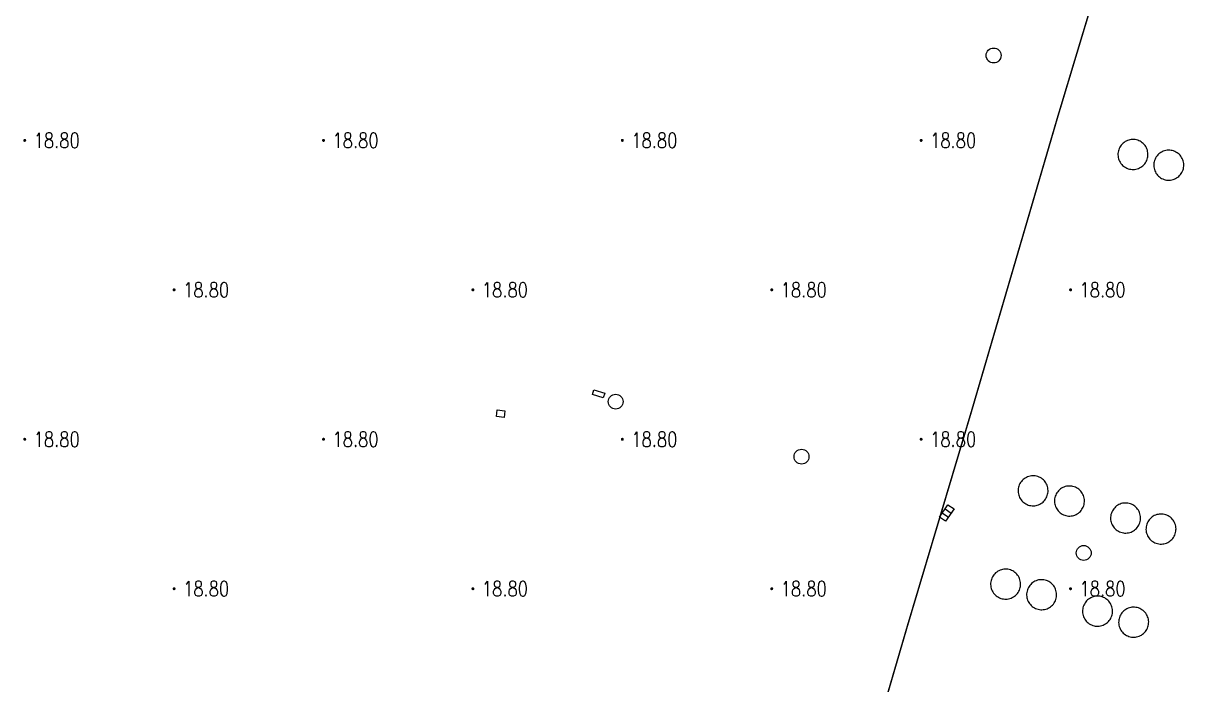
# Model space of a CAD drawing. Extents: x 404846 to 408477, y 3390929 to 3392894.
# Drawn here: x 406781.3 to 406858.9, y 3392008 to 3392052.2 of the extents above; entities that cross this region are included whole.
import ezdxf
from ezdxf.enums import TextEntityAlignment as Align

# ---------------------------------------------------------------- set-up
doc = ezdxf.new("R2010")
doc.units = 0
doc.header["$LTSCALE"] = 0.5
doc.layers.get('0').update_dxf_attribs({"linetype": 'CONTINUOUS'})
for name, color, linetype in [('DLSS', 4, 'CONTINUOUS'), ('FZTZ', 7, 'CONTINUOUS'), ('GCD', 1, 'CONTINUOUS'), ('GXYZ', 2, 'CONTINUOUS')]:
    doc.layers.add(name, color=color, linetype=linetype)
doc.styles.add('HZ', font='rs.shx', dxfattribs={"width": 0.8, "bigfont": 'hztxt.shx'})

# ---------------------------------------------------------------- blocks, each defined once
blk = doc.blocks.new('GC200')
at = {"linetype": 'Continuous', "const_width": 0.2, "flags": 128}
blk.add_lwpolyline([(-0.1, 0, 1), (0.1, 0, 1)], format="xyb", close=True, dxfattribs=at)
blk = doc.blocks.new('gc188')
blk.add_circle((0, 0), 1)
blk = doc.blocks.new('gc041')
for p, q in [((-1, 0.5), (1, 0.5)), ((-1, -0.5), (-1, 0.5)), ((-0.33, 0.5), (-0.33, -0.5)), ((0.33, 0.5), (0.33, -0.5)), ((1, 0.5), (1, -0.5)), ((1, -0.5), (-1, -0.5))]:
    blk.add_line(p, q)

msp = doc.modelspace()

# ---------------------------------------------------------------- linework, layer by layer
at = {"layer": 'DLSS', "linetype": 'Continuous', "const_width": 0.1, "flags": 128}
for points, elevation in [([(406840.454, 3392011.938), (406844.727, 3392026.248), (406850.511, 3392045.995), (406854.147, 3392058.062), (406852.872, 3392058.574), (406850.753, 3392059.355), (406847.022, 3392060.657), (406840.348, 3392062.908), (406808.696, 3392073.073)], 18.664), ([(406833.774, 3391989.093), (406840.454, 3392011.938)], 18.548)]:
    msp.add_lwpolyline(points, dxfattribs=dict(at, elevation=elevation))
at = {"layer": 'FZTZ', "linetype": 'Continuous', "flags": 128}
for points, elevation in [([(406855.385, 3392042.445), (406855.472, 3392042.435), (406855.56, 3392042.434), (406855.648, 3392042.44), (406855.734, 3392042.453), (406855.819, 3392042.475), (406855.902, 3392042.503), (406855.982, 3392042.539), (406856.059, 3392042.581), (406856.132, 3392042.63), (406856.2, 3392042.685), (406856.263, 3392042.746), (406856.32, 3392042.812), (406856.372, 3392042.883), (406856.417, 3392042.958), (406856.456, 3392043.037), (406856.487, 3392043.118), (406856.511, 3392043.203), (406856.528, 3392043.289), (406856.537, 3392043.376), (406856.539, 3392043.463), (406856.533, 3392043.551), (406856.519, 3392043.637), (406856.498, 3392043.723), (406856.47, 3392043.805), (406856.434, 3392043.886), (406856.392, 3392043.962), (406856.343, 3392044.035), (406856.288, 3392044.103), (406856.227, 3392044.166), (406856.161, 3392044.224), (406856.09, 3392044.275), (406856.015, 3392044.32), (406855.936, 3392044.359), (406855.854, 3392044.39), (406855.77, 3392044.415), (406855.684, 3392044.431), (406855.597, 3392044.441), (406855.509, 3392044.442), (406855.422, 3392044.436), (406855.335, 3392044.423), (406855.25, 3392044.401), (406855.167, 3392044.373), (406855.087, 3392044.337), (406855.01, 3392044.295), (406854.938, 3392044.246), (406854.87, 3392044.191), (406854.807, 3392044.13), (406854.749, 3392044.064), (406854.697, 3392043.993), (406854.652, 3392043.918), (406854.614, 3392043.839), (406854.582, 3392043.758), (406854.558, 3392043.673), (406854.541, 3392043.587), (406854.532, 3392043.5), (406854.53, 3392043.413), (406854.536, 3392043.325), (406854.55, 3392043.239), (406854.571, 3392043.153), (406854.6, 3392043.071), (406854.635, 3392042.99), (406854.678, 3392042.914), (406854.727, 3392042.841), (406854.782, 3392042.773), (406854.843, 3392042.71), (406854.909, 3392042.652), (406854.979, 3392042.601), (406855.055, 3392042.556), (406855.133, 3392042.517), (406855.215, 3392042.486), (406855.299, 3392042.461), (406855.385, 3392042.445)], 18.645), ([(406857.785, 3392041.726), (406857.872, 3392041.717), (406857.959, 3392041.715), (406858.047, 3392041.721), (406858.133, 3392041.735), (406858.218, 3392041.756), (406858.301, 3392041.785), (406858.381, 3392041.82), (406858.458, 3392041.863), (406858.531, 3392041.912), (406858.599, 3392041.967), (406858.662, 3392042.028), (406858.72, 3392042.094), (406858.771, 3392042.165), (406858.816, 3392042.24), (406858.855, 3392042.318), (406858.886, 3392042.4), (406858.911, 3392042.484), (406858.927, 3392042.57), (406858.937, 3392042.658), (406858.938, 3392042.745), (406858.932, 3392042.833), (406858.919, 3392042.919), (406858.897, 3392043.004), (406858.869, 3392043.087), (406858.833, 3392043.167), (406858.791, 3392043.244), (406858.742, 3392043.317), (406858.687, 3392043.385), (406858.626, 3392043.448), (406858.56, 3392043.505), (406858.489, 3392043.557), (406858.414, 3392043.602), (406858.335, 3392043.641), (406858.253, 3392043.672), (406858.169, 3392043.696), (406858.083, 3392043.713), (406857.996, 3392043.722), (406857.908, 3392043.724), (406857.821, 3392043.718), (406857.734, 3392043.704), (406857.649, 3392043.683), (406857.567, 3392043.655), (406857.486, 3392043.619), (406857.41, 3392043.577), (406857.337, 3392043.528), (406857.269, 3392043.473), (406857.206, 3392043.412), (406857.148, 3392043.346), (406857.097, 3392043.275), (406857.051, 3392043.2), (406857.013, 3392043.121), (406856.981, 3392043.039), (406856.957, 3392042.955), (406856.94, 3392042.869), (406856.931, 3392042.782), (406856.93, 3392042.694), (406856.936, 3392042.607), (406856.949, 3392042.52), (406856.97, 3392042.435), (406856.999, 3392042.352), (406857.034, 3392042.272), (406857.077, 3392042.196), (406857.126, 3392042.123), (406857.181, 3392042.055), (406857.242, 3392041.992), (406857.308, 3392041.934), (406857.379, 3392041.882), (406857.454, 3392041.837), (406857.533, 3392041.799), (406857.614, 3392041.767), (406857.699, 3392041.743), (406857.785, 3392041.726)], 18.645), ([(406819.455, 3392027.698), (406820.185, 3392027.469), (406820.085, 3392027.152), (406819.356, 3392027.381), (406819.455, 3392027.698)], 19.739), ([(406812.981, 3392026.345), (406813.505, 3392026.287), (406813.457, 3392025.847), (406812.933, 3392025.904), (406812.981, 3392026.345)], 18.995), ([(406848.701, 3392019.938), (406848.788, 3392019.929), (406848.876, 3392019.927), (406848.964, 3392019.933), (406849.05, 3392019.947), (406849.135, 3392019.968), (406849.218, 3392019.996), (406849.298, 3392020.032), (406849.375, 3392020.074), (406849.448, 3392020.123), (406849.516, 3392020.178), (406849.579, 3392020.239), (406849.636, 3392020.305), (406849.688, 3392020.376), (406849.733, 3392020.451), (406849.772, 3392020.53), (406849.803, 3392020.612), (406849.827, 3392020.696), (406849.844, 3392020.782), (406849.853, 3392020.869), (406849.855, 3392020.957), (406849.849, 3392021.044), (406849.835, 3392021.131), (406849.814, 3392021.216), (406849.786, 3392021.299), (406849.75, 3392021.379), (406849.708, 3392021.455), (406849.659, 3392021.528), (406849.604, 3392021.596), (406849.543, 3392021.659), (406849.477, 3392021.717), (406849.406, 3392021.769), (406849.331, 3392021.814), (406849.252, 3392021.852), (406849.17, 3392021.884), (406849.086, 3392021.908), (406849, 3392021.925), (406848.913, 3392021.934), (406848.825, 3392021.936), (406848.738, 3392021.93), (406848.651, 3392021.916), (406848.566, 3392021.895), (406848.483, 3392021.866), (406848.403, 3392021.831), (406848.326, 3392021.788), (406848.254, 3392021.739), (406848.186, 3392021.684), (406848.122, 3392021.623), (406848.065, 3392021.557), (406848.013, 3392021.486), (406847.968, 3392021.411), (406847.93, 3392021.333), (406847.898, 3392021.251), (406847.874, 3392021.167), (406847.857, 3392021.081), (406847.848, 3392020.993), (406847.846, 3392020.906), (406847.852, 3392020.818), (406847.866, 3392020.732), (406847.887, 3392020.647), (406847.916, 3392020.564), (406847.951, 3392020.484), (406847.994, 3392020.407), (406848.043, 3392020.334), (406848.098, 3392020.266), (406848.158, 3392020.203), (406848.225, 3392020.146), (406848.295, 3392020.094), (406848.371, 3392020.049), (406848.449, 3392020.01), (406848.531, 3392019.979), (406848.615, 3392019.955), (406848.701, 3392019.938)], 18.645), ([(406851.137, 3392019.253), (406851.224, 3392019.244), (406851.312, 3392019.242), (406851.399, 3392019.249), (406851.486, 3392019.262), (406851.571, 3392019.283), (406851.654, 3392019.312), (406851.734, 3392019.347), (406851.811, 3392019.39), (406851.883, 3392019.439), (406851.952, 3392019.494), (406852.015, 3392019.555), (406852.072, 3392019.621), (406852.124, 3392019.692), (406852.169, 3392019.767), (406852.207, 3392019.845), (406852.239, 3392019.927), (406852.263, 3392020.011), (406852.28, 3392020.097), (406852.289, 3392020.185), (406852.291, 3392020.272), (406852.285, 3392020.36), (406852.271, 3392020.446), (406852.25, 3392020.531), (406852.222, 3392020.614), (406852.186, 3392020.694), (406852.144, 3392020.771), (406852.095, 3392020.844), (406852.039, 3392020.912), (406851.979, 3392020.975), (406851.913, 3392021.032), (406851.842, 3392021.084), (406851.767, 3392021.129), (406851.688, 3392021.168), (406851.606, 3392021.199), (406851.522, 3392021.223), (406851.436, 3392021.24), (406851.349, 3392021.249), (406851.261, 3392021.251), (406851.174, 3392021.245), (406851.087, 3392021.231), (406851.002, 3392021.21), (406850.919, 3392021.182), (406850.839, 3392021.146), (406850.762, 3392021.104), (406850.69, 3392021.055), (406850.621, 3392021), (406850.558, 3392020.939), (406850.501, 3392020.873), (406850.449, 3392020.802), (406850.404, 3392020.727), (406850.366, 3392020.648), (406850.334, 3392020.566), (406850.31, 3392020.482), (406850.293, 3392020.396), (406850.284, 3392020.309), (406850.282, 3392020.221), (406850.288, 3392020.134), (406850.302, 3392020.047), (406850.323, 3392019.962), (406850.352, 3392019.879), (406850.387, 3392019.799), (406850.43, 3392019.723), (406850.478, 3392019.65), (406850.534, 3392019.582), (406850.594, 3392019.519), (406850.66, 3392019.461), (406850.731, 3392019.409), (406850.806, 3392019.364), (406850.885, 3392019.326), (406850.967, 3392019.294), (406851.051, 3392019.27), (406851.137, 3392019.253)], 18.645), ([(406854.892, 3392018.116), (406854.979, 3392018.106), (406855.067, 3392018.105), (406855.154, 3392018.111), (406855.241, 3392018.124), (406855.326, 3392018.146), (406855.409, 3392018.174), (406855.489, 3392018.21), (406855.565, 3392018.252), (406855.638, 3392018.301), (406855.706, 3392018.356), (406855.769, 3392018.417), (406855.827, 3392018.483), (406855.879, 3392018.554), (406855.924, 3392018.629), (406855.962, 3392018.708), (406855.994, 3392018.79), (406856.018, 3392018.874), (406856.035, 3392018.96), (406856.044, 3392019.047), (406856.046, 3392019.135), (406856.04, 3392019.222), (406856.026, 3392019.309), (406856.005, 3392019.394), (406855.976, 3392019.477), (406855.941, 3392019.557), (406855.898, 3392019.633), (406855.849, 3392019.706), (406855.794, 3392019.774), (406855.733, 3392019.837), (406855.667, 3392019.895), (406855.596, 3392019.946), (406855.521, 3392019.992), (406855.443, 3392020.03), (406855.361, 3392020.062), (406855.277, 3392020.086), (406855.191, 3392020.103), (406855.103, 3392020.112), (406855.016, 3392020.113), (406854.928, 3392020.107), (406854.842, 3392020.094), (406854.757, 3392020.073), (406854.674, 3392020.044), (406854.594, 3392020.009), (406854.517, 3392019.966), (406854.444, 3392019.917), (406854.376, 3392019.862), (406854.313, 3392019.801), (406854.256, 3392019.735), (406854.204, 3392019.664), (406854.159, 3392019.589), (406854.12, 3392019.51), (406854.089, 3392019.429), (406854.065, 3392019.344), (406854.048, 3392019.258), (406854.039, 3392019.171), (406854.037, 3392019.084), (406854.043, 3392018.996), (406854.057, 3392018.91), (406854.078, 3392018.825), (406854.106, 3392018.742), (406854.142, 3392018.662), (406854.184, 3392018.585), (406854.233, 3392018.512), (406854.288, 3392018.444), (406854.349, 3392018.381), (406854.415, 3392018.323), (406854.486, 3392018.272), (406854.561, 3392018.227), (406854.64, 3392018.188), (406854.722, 3392018.157), (406854.806, 3392018.132), (406854.892, 3392018.116)], 18.645), ([(406857.263, 3392017.378), (406857.35, 3392017.369), (406857.438, 3392017.367), (406857.525, 3392017.373), (406857.612, 3392017.387), (406857.697, 3392017.408), (406857.78, 3392017.436), (406857.86, 3392017.472), (406857.937, 3392017.514), (406858.009, 3392017.563), (406858.078, 3392017.618), (406858.141, 3392017.679), (406858.198, 3392017.745), (406858.25, 3392017.816), (406858.295, 3392017.891), (406858.333, 3392017.97), (406858.365, 3392018.052), (406858.389, 3392018.136), (406858.406, 3392018.222), (406858.415, 3392018.309), (406858.417, 3392018.397), (406858.411, 3392018.484), (406858.397, 3392018.571), (406858.376, 3392018.656), (406858.348, 3392018.739), (406858.312, 3392018.819), (406858.27, 3392018.895), (406858.221, 3392018.968), (406858.165, 3392019.036), (406858.105, 3392019.099), (406858.039, 3392019.157), (406857.968, 3392019.209), (406857.893, 3392019.254), (406857.814, 3392019.292), (406857.732, 3392019.324), (406857.648, 3392019.348), (406857.562, 3392019.365), (406857.475, 3392019.374), (406857.387, 3392019.376), (406857.3, 3392019.37), (406857.213, 3392019.356), (406857.128, 3392019.335), (406857.045, 3392019.306), (406856.965, 3392019.271), (406856.888, 3392019.228), (406856.816, 3392019.179), (406856.747, 3392019.124), (406856.684, 3392019.063), (406856.627, 3392018.997), (406856.575, 3392018.926), (406856.53, 3392018.851), (406856.492, 3392018.773), (406856.46, 3392018.691), (406856.436, 3392018.607), (406856.419, 3392018.521), (406856.41, 3392018.433), (406856.408, 3392018.346), (406856.414, 3392018.258), (406856.428, 3392018.172), (406856.449, 3392018.087), (406856.478, 3392018.004), (406856.513, 3392017.924), (406856.556, 3392017.847), (406856.604, 3392017.774), (406856.66, 3392017.706), (406856.72, 3392017.643), (406856.786, 3392017.586), (406856.857, 3392017.534), (406856.932, 3392017.489), (406857.011, 3392017.45), (406857.093, 3392017.419), (406857.177, 3392017.395), (406857.263, 3392017.378)], 18.645), ([(406846.862, 3392013.694), (406846.949, 3392013.685), (406847.037, 3392013.683), (406847.124, 3392013.689), (406847.211, 3392013.703), (406847.296, 3392013.724), (406847.379, 3392013.752), (406847.459, 3392013.788), (406847.536, 3392013.83), (406847.608, 3392013.879), (406847.676, 3392013.934), (406847.739, 3392013.995), (406847.797, 3392014.061), (406847.849, 3392014.132), (406847.894, 3392014.207), (406847.932, 3392014.286), (406847.964, 3392014.368), (406847.988, 3392014.452), (406848.005, 3392014.538), (406848.014, 3392014.625), (406848.016, 3392014.713), (406848.01, 3392014.8), (406847.996, 3392014.887), (406847.975, 3392014.972), (406847.946, 3392015.055), (406847.911, 3392015.135), (406847.868, 3392015.211), (406847.819, 3392015.284), (406847.764, 3392015.352), (406847.703, 3392015.415), (406847.637, 3392015.473), (406847.567, 3392015.524), (406847.491, 3392015.57), (406847.413, 3392015.608), (406847.331, 3392015.64), (406847.247, 3392015.664), (406847.161, 3392015.681), (406847.074, 3392015.69), (406846.986, 3392015.691), (406846.898, 3392015.685), (406846.812, 3392015.672), (406846.727, 3392015.651), (406846.644, 3392015.622), (406846.564, 3392015.587), (406846.487, 3392015.544), (406846.414, 3392015.495), (406846.346, 3392015.44), (406846.283, 3392015.379), (406846.226, 3392015.313), (406846.174, 3392015.242), (406846.129, 3392015.167), (406846.09, 3392015.089), (406846.059, 3392015.007), (406846.035, 3392014.923), (406846.018, 3392014.837), (406846.009, 3392014.749), (406846.007, 3392014.662), (406846.013, 3392014.574), (406846.027, 3392014.488), (406846.048, 3392014.403), (406846.076, 3392014.32), (406846.112, 3392014.24), (406846.154, 3392014.163), (406846.203, 3392014.09), (406846.258, 3392014.022), (406846.319, 3392013.959), (406846.385, 3392013.902), (406846.456, 3392013.85), (406846.531, 3392013.805), (406846.61, 3392013.766), (406846.692, 3392013.735), (406846.776, 3392013.711), (406846.862, 3392013.694)], 18.645), ([(406849.271, 3392012.985), (406849.359, 3392012.976), (406849.446, 3392012.975), (406849.534, 3392012.981), (406849.62, 3392012.994), (406849.705, 3392013.015), (406849.788, 3392013.044), (406849.868, 3392013.079), (406849.945, 3392013.122), (406850.018, 3392013.171), (406850.086, 3392013.226), (406850.149, 3392013.287), (406850.207, 3392013.353), (406850.258, 3392013.424), (406850.303, 3392013.499), (406850.342, 3392013.577), (406850.373, 3392013.659), (406850.397, 3392013.743), (406850.414, 3392013.829), (406850.423, 3392013.917), (406850.425, 3392014.004), (406850.419, 3392014.092), (406850.405, 3392014.178), (406850.384, 3392014.263), (406850.356, 3392014.346), (406850.32, 3392014.426), (406850.278, 3392014.503), (406850.229, 3392014.576), (406850.174, 3392014.644), (406850.113, 3392014.707), (406850.047, 3392014.764), (406849.976, 3392014.816), (406849.901, 3392014.861), (406849.822, 3392014.9), (406849.74, 3392014.931), (406849.656, 3392014.955), (406849.57, 3392014.972), (406849.483, 3392014.981), (406849.395, 3392014.983), (406849.308, 3392014.977), (406849.221, 3392014.963), (406849.136, 3392014.942), (406849.053, 3392014.914), (406848.973, 3392014.878), (406848.897, 3392014.836), (406848.824, 3392014.787), (406848.756, 3392014.732), (406848.693, 3392014.671), (406848.635, 3392014.605), (406848.584, 3392014.534), (406848.538, 3392014.459), (406848.5, 3392014.38), (406848.468, 3392014.298), (406848.444, 3392014.214), (406848.427, 3392014.128), (406848.418, 3392014.041), (406848.417, 3392013.953), (406848.423, 3392013.866), (406848.436, 3392013.779), (406848.457, 3392013.694), (406848.486, 3392013.611), (406848.521, 3392013.531), (406848.564, 3392013.455), (406848.613, 3392013.382), (406848.668, 3392013.314), (406848.729, 3392013.251), (406848.795, 3392013.193), (406848.866, 3392013.142), (406848.941, 3392013.096), (406849.019, 3392013.058), (406849.101, 3392013.026), (406849.185, 3392013.002), (406849.271, 3392012.985)], 18.645), ([(406853.016, 3392011.883), (406853.103, 3392011.873), (406853.19, 3392011.872), (406853.278, 3392011.878), (406853.364, 3392011.891), (406853.449, 3392011.913), (406853.532, 3392011.941), (406853.612, 3392011.977), (406853.689, 3392012.019), (406853.762, 3392012.068), (406853.83, 3392012.123), (406853.893, 3392012.184), (406853.951, 3392012.25), (406854.002, 3392012.321), (406854.047, 3392012.396), (406854.086, 3392012.475), (406854.117, 3392012.556), (406854.142, 3392012.641), (406854.158, 3392012.727), (406854.168, 3392012.814), (406854.169, 3392012.902), (406854.163, 3392012.989), (406854.149, 3392013.076), (406854.128, 3392013.161), (406854.1, 3392013.243), (406854.064, 3392013.324), (406854.022, 3392013.4), (406853.973, 3392013.473), (406853.918, 3392013.541), (406853.857, 3392013.604), (406853.791, 3392013.662), (406853.72, 3392013.713), (406853.645, 3392013.759), (406853.566, 3392013.797), (406853.484, 3392013.828), (406853.4, 3392013.853), (406853.314, 3392013.87), (406853.227, 3392013.879), (406853.139, 3392013.88), (406853.052, 3392013.874), (406852.965, 3392013.861), (406852.88, 3392013.84), (406852.797, 3392013.811), (406852.717, 3392013.775), (406852.641, 3392013.733), (406852.568, 3392013.684), (406852.5, 3392013.629), (406852.437, 3392013.568), (406852.379, 3392013.502), (406852.328, 3392013.431), (406852.282, 3392013.356), (406852.244, 3392013.277), (406852.212, 3392013.196), (406852.188, 3392013.111), (406852.171, 3392013.025), (406852.162, 3392012.938), (406852.161, 3392012.851), (406852.167, 3392012.763), (406852.18, 3392012.677), (406852.201, 3392012.592), (406852.23, 3392012.509), (406852.265, 3392012.429), (406852.308, 3392012.352), (406852.357, 3392012.279), (406852.412, 3392012.211), (406852.473, 3392012.148), (406852.539, 3392012.09), (406852.61, 3392012.039), (406852.685, 3392011.994), (406852.764, 3392011.955), (406852.845, 3392011.924), (406852.93, 3392011.899), (406853.016, 3392011.883)], 18.658), ([(406855.434, 3392011.145), (406855.521, 3392011.136), (406855.609, 3392011.134), (406855.696, 3392011.14), (406855.783, 3392011.154), (406855.868, 3392011.175), (406855.951, 3392011.203), (406856.031, 3392011.239), (406856.107, 3392011.281), (406856.18, 3392011.33), (406856.248, 3392011.385), (406856.311, 3392011.446), (406856.369, 3392011.512), (406856.421, 3392011.583), (406856.466, 3392011.658), (406856.504, 3392011.737), (406856.536, 3392011.819), (406856.56, 3392011.903), (406856.577, 3392011.989), (406856.586, 3392012.076), (406856.588, 3392012.164), (406856.582, 3392012.251), (406856.568, 3392012.338), (406856.547, 3392012.423), (406856.518, 3392012.506), (406856.483, 3392012.586), (406856.44, 3392012.662), (406856.391, 3392012.735), (406856.336, 3392012.803), (406856.275, 3392012.866), (406856.209, 3392012.924), (406856.138, 3392012.976), (406856.063, 3392013.021), (406855.985, 3392013.059), (406855.903, 3392013.091), (406855.819, 3392013.115), (406855.733, 3392013.132), (406855.645, 3392013.141), (406855.558, 3392013.143), (406855.47, 3392013.136), (406855.384, 3392013.123), (406855.299, 3392013.102), (406855.216, 3392013.073), (406855.136, 3392013.038), (406855.059, 3392012.995), (406854.986, 3392012.946), (406854.918, 3392012.891), (406854.855, 3392012.83), (406854.798, 3392012.764), (406854.746, 3392012.693), (406854.701, 3392012.618), (406854.662, 3392012.54), (406854.631, 3392012.458), (406854.607, 3392012.374), (406854.59, 3392012.288), (406854.581, 3392012.2), (406854.579, 3392012.113), (406854.585, 3392012.025), (406854.599, 3392011.939), (406854.62, 3392011.854), (406854.648, 3392011.771), (406854.684, 3392011.691), (406854.726, 3392011.614), (406854.775, 3392011.541), (406854.83, 3392011.473), (406854.891, 3392011.41), (406854.957, 3392011.353), (406855.028, 3392011.301), (406855.103, 3392011.256), (406855.182, 3392011.217), (406855.264, 3392011.186), (406855.348, 3392011.162), (406855.434, 3392011.145)], 18.683)]:
    msp.add_lwpolyline(points, close=True, dxfattribs=dict(at, elevation=elevation))

# ---------------------------------------------------------------- block references
at = {"layer": 'GCD', "linetype": 'Continuous'}
ref = msp.add_blockref('GC200', (406781.358, 3392044.379, 18.8), dxfattribs=dict(at, xscale=0.5, yscale=0.5, zscale=0.5))
ref.add_attrib('height', '18.80', dxfattribs={"linetype": 'Continuous', "height": 1, "style": 'HZ', "width": 0.8}).set_placement((406781.958, 3392044.379, 18.8), align=Align.MIDDLE_LEFT)
ref = msp.add_blockref('GC200', (406801.358, 3392044.379, 18.8), dxfattribs=dict(at, xscale=0.5, yscale=0.5, zscale=0.5))
ref.add_attrib('height', '18.80', dxfattribs={"linetype": 'Continuous', "height": 1, "style": 'HZ', "width": 0.8}).set_placement((406801.958, 3392044.379, 18.8), align=Align.MIDDLE_LEFT)
ref = msp.add_blockref('GC200', (406821.358, 3392044.379, 18.8), dxfattribs=dict(at, xscale=0.5, yscale=0.5, zscale=0.5))
ref.add_attrib('height', '18.80', dxfattribs={"linetype": 'Continuous', "height": 1, "style": 'HZ', "width": 0.8}).set_placement((406821.958, 3392044.379, 18.8), align=Align.MIDDLE_LEFT)
ref = msp.add_blockref('GC200', (406841.358, 3392044.379, 18.8), dxfattribs=dict(at, xscale=0.5, yscale=0.5, zscale=0.5))
ref.add_attrib('height', '18.80', dxfattribs={"linetype": 'Continuous', "height": 1, "style": 'HZ', "width": 0.8}).set_placement((406841.958, 3392044.379, 18.8), align=Align.MIDDLE_LEFT)
ref = msp.add_blockref('GC200', (406791.358, 3392034.379, 18.8), dxfattribs=dict(at, xscale=0.5, yscale=0.5, zscale=0.5))
ref.add_attrib('height', '18.80', dxfattribs={"linetype": 'Continuous', "height": 1, "style": 'HZ', "width": 0.8}).set_placement((406791.958, 3392034.379, 18.8), align=Align.MIDDLE_LEFT)
ref = msp.add_blockref('GC200', (406811.358, 3392034.379, 18.8), dxfattribs=dict(at, xscale=0.5, yscale=0.5, zscale=0.5))
ref.add_attrib('height', '18.80', dxfattribs={"linetype": 'Continuous', "height": 1, "style": 'HZ', "width": 0.8}).set_placement((406811.958, 3392034.379, 18.8), align=Align.MIDDLE_LEFT)
ref = msp.add_blockref('GC200', (406831.358, 3392034.379, 18.8), dxfattribs=dict(at, xscale=0.5, yscale=0.5, zscale=0.5))
ref.add_attrib('height', '18.80', dxfattribs={"linetype": 'Continuous', "height": 1, "style": 'HZ', "width": 0.8}).set_placement((406831.958, 3392034.379, 18.8), align=Align.MIDDLE_LEFT)
ref = msp.add_blockref('GC200', (406851.358, 3392034.379, 18.8), dxfattribs=dict(at, xscale=0.5, yscale=0.5, zscale=0.5))
ref.add_attrib('height', '18.80', dxfattribs={"linetype": 'Continuous', "height": 1, "style": 'HZ', "width": 0.8}).set_placement((406851.958, 3392034.379, 18.8), align=Align.MIDDLE_LEFT)
ref = msp.add_blockref('GC200', (406781.358, 3392024.379, 18.8), dxfattribs=dict(at, xscale=0.5, yscale=0.5, zscale=0.5))
ref.add_attrib('height', '18.80', dxfattribs={"linetype": 'Continuous', "height": 1, "style": 'HZ', "width": 0.8}).set_placement((406781.958, 3392024.379, 18.8), align=Align.MIDDLE_LEFT)
ref = msp.add_blockref('GC200', (406801.358, 3392024.379, 18.8), dxfattribs=dict(at, xscale=0.5, yscale=0.5, zscale=0.5))
ref.add_attrib('height', '18.80', dxfattribs={"linetype": 'Continuous', "height": 1, "style": 'HZ', "width": 0.8}).set_placement((406801.958, 3392024.379, 18.8), align=Align.MIDDLE_LEFT)
ref = msp.add_blockref('GC200', (406821.358, 3392024.379, 18.8), dxfattribs=dict(at, xscale=0.5, yscale=0.5, zscale=0.5))
ref.add_attrib('height', '18.80', dxfattribs={"linetype": 'Continuous', "height": 1, "style": 'HZ', "width": 0.8}).set_placement((406821.958, 3392024.379, 18.8), align=Align.MIDDLE_LEFT)
ref = msp.add_blockref('GC200', (406841.358, 3392024.379, 18.8), dxfattribs=dict(at, xscale=0.5, yscale=0.5, zscale=0.5))
ref.add_attrib('height', '18.80', dxfattribs={"linetype": 'Continuous', "height": 1, "style": 'HZ', "width": 0.8}).set_placement((406841.958, 3392024.379, 18.8), align=Align.MIDDLE_LEFT)
ref = msp.add_blockref('GC200', (406791.358, 3392014.379, 18.8), dxfattribs=dict(at, xscale=0.5, yscale=0.5, zscale=0.5))
ref.add_attrib('height', '18.80', dxfattribs={"linetype": 'Continuous', "height": 1, "style": 'HZ', "width": 0.8}).set_placement((406791.958, 3392014.379, 18.8), align=Align.MIDDLE_LEFT)
ref = msp.add_blockref('GC200', (406811.358, 3392014.379, 18.8), dxfattribs=dict(at, xscale=0.5, yscale=0.5, zscale=0.5))
ref.add_attrib('height', '18.80', dxfattribs={"linetype": 'Continuous', "height": 1, "style": 'HZ', "width": 0.8}).set_placement((406811.958, 3392014.379, 18.8), align=Align.MIDDLE_LEFT)
ref = msp.add_blockref('GC200', (406831.358, 3392014.379, 18.8), dxfattribs=dict(at, xscale=0.5, yscale=0.5, zscale=0.5))
ref.add_attrib('height', '18.80', dxfattribs={"linetype": 'Continuous', "height": 1, "style": 'HZ', "width": 0.8}).set_placement((406831.958, 3392014.379, 18.8), align=Align.MIDDLE_LEFT)
ref = msp.add_blockref('GC200', (406851.358, 3392014.379, 18.8), dxfattribs=dict(at, xscale=0.5, yscale=0.5, zscale=0.5))
ref.add_attrib('height', '18.80', dxfattribs={"linetype": 'Continuous', "height": 1, "style": 'HZ', "width": 0.8}).set_placement((406851.958, 3392014.379, 18.8), align=Align.MIDDLE_LEFT)
at = {"layer": 'GXYZ', "linetype": 'Continuous', "xscale": 0.5, "yscale": 0.5}
for p in [(406846.207, 3392050.061, 18.731), (406820.913, 3392026.896, 18.844), (406833.351, 3392023.216, 18.632), (406852.24, 3392016.772, 18.782)]:
    msp.add_blockref('gc188', p, dxfattribs=at)
at = {"layer": 'GXYZ', "linetype": 'Continuous', "xscale": 0.5, "yscale": 0.5, "rotation": 55.55328381213059}
msp.add_blockref('gc041', (406843.071, 3392019.445, 18.275), dxfattribs=at)

doc.saveas('drawing.dxf')
